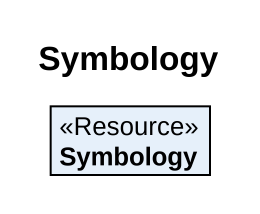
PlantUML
@startuml
title Symbology
hide circle
hide empty members
class Symbology <<Resource>>
@enduml
